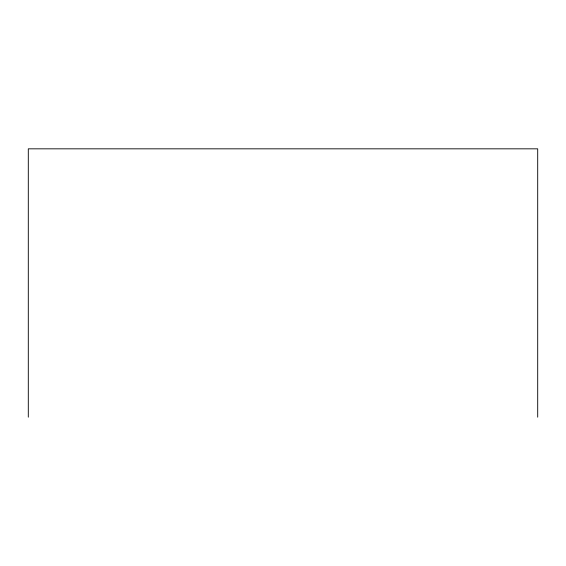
<?xml version="1.0" encoding="UTF-8"?>
<svg xmlns="http://www.w3.org/2000/svg" width="566" height="566" viewBox="0 0 566 566"><rect width="100%" height="100%" fill="white"/><g stroke="black" fill="none" stroke-linecap="round" stroke-linejoin="round"><path stroke-width="0.85" d="M537.7 417.17L537.7 148.83L28.3 148.83L28.3 417.17"/></g></svg>
